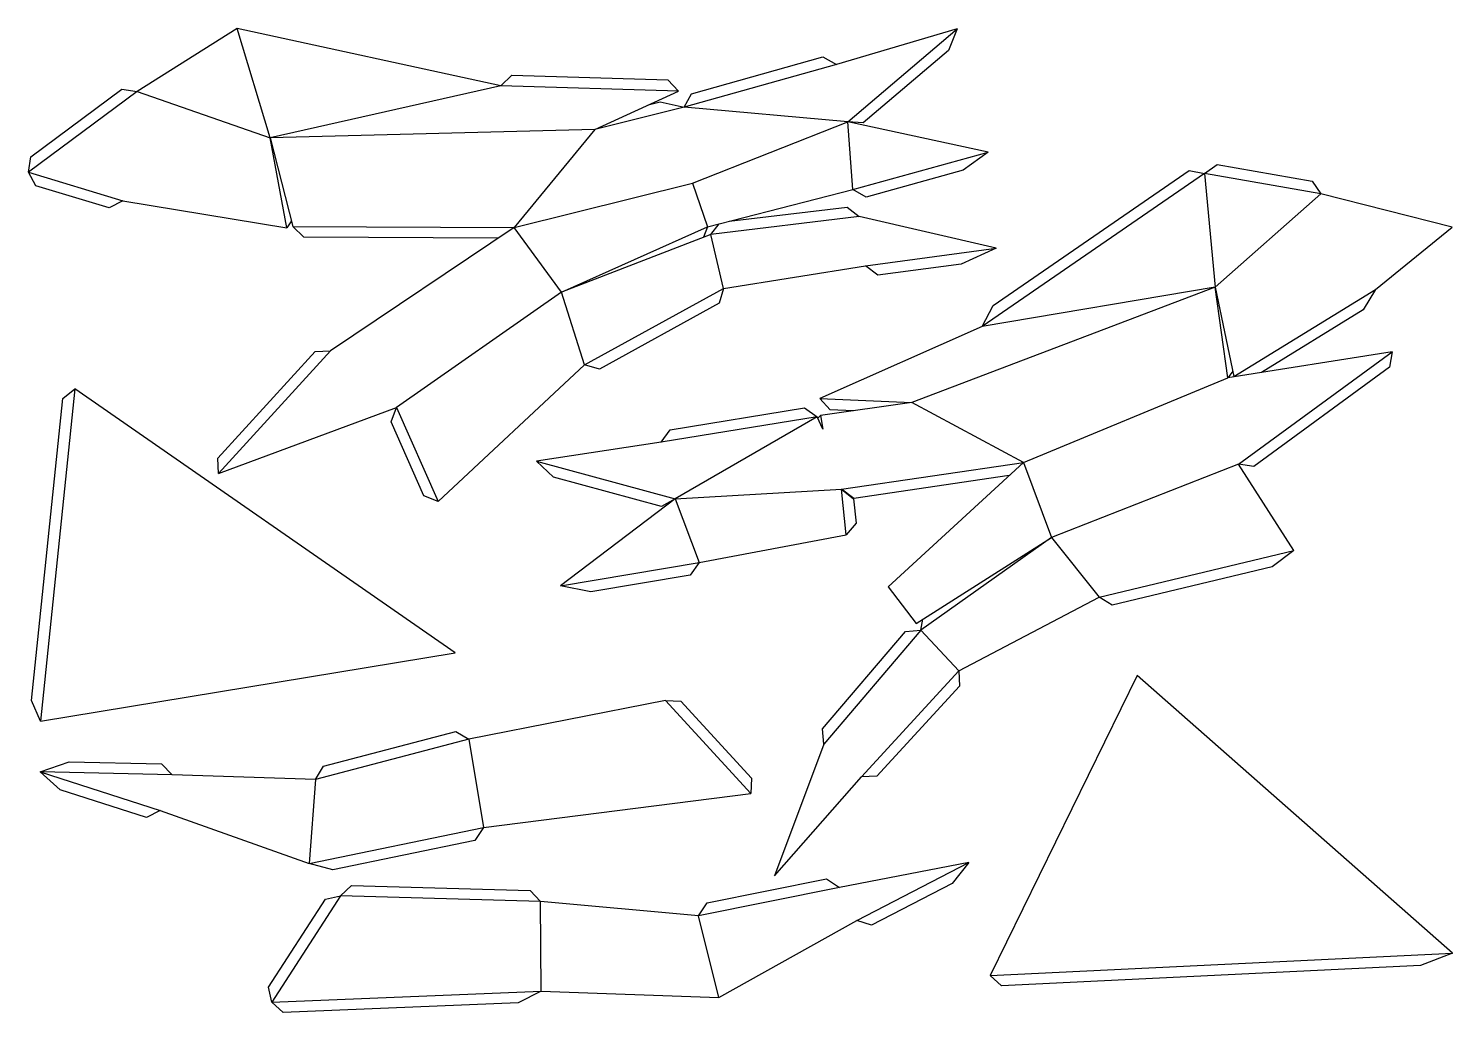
# Model space of a CAD drawing. Extents: x 1364 to 2018, y 16 to 468.
import ezdxf

# ---------------------------------------------------------------- set-up
doc = ezdxf.new("R2010")
doc.units = 0

msp = doc.modelspace()

# ---------------------------------------------------------------- linework, layer by layer
at = {"layer": 'CutLine', "color": 8, "linetype": 'CONTINUOUS'}
for p, q in [((1459.796471, 467.559315), (1413.827688, 438.621181)), ((1580.83644, 441.210808), (1459.796471, 467.559315)), ((1790.616252, 467.393172), (1735.061676, 451.072649)), ((1790.616252, 467.393172), (1786.583486, 457.424277)), ((1668.57673, 437.579258), (1728.89526, 454.533186)), ((1728.89526, 454.533186), (1735.061676, 451.072649)), ((1786.583486, 457.424277), (1747.316154, 424.161364)), ((1580.83644, 441.210808), (1585.980567, 446.062402)), ((1585.980567, 446.062402), (1657.654072, 443.964818)), ((1364.919509, 408.549063), (1406.832799, 439.656327)), ((1406.832799, 439.656327), (1413.827688, 438.621181)), ((1624.08554, 421.11753), (1662.505665, 438.820691)), ((1657.654072, 443.964818), (1662.505665, 438.820691)), ((1648.649432, 432.436039), (1654.136399, 433.812816)), ((1654.136399, 433.812816), (1665.116193, 431.412842)), ((1665.116193, 431.412842), (1668.57673, 437.579258)), ((1747.316154, 424.161364), (1740.269193, 424.744747)), ((1804.763293, 410.808268), (1740.269193, 424.744747)), ((1474.987479, 417.344201), (1485.413267, 376.681297)), ((1363.884363, 401.554174), (1364.919509, 408.549063)), ((1804.763293, 410.808268), (1793.339848, 402.448227)), ((1367.224379, 395.321655), (1363.884363, 401.554174)), ((1793.339848, 402.448227), (1748.705724, 390.058449)), ((1807.136647, 340.276904), (1897.203793, 402.271076)), ((1897.203793, 402.271076), (1904.157354, 400.987336)), ((1904.157354, 400.987336), (1909.944807, 405.050019)), ((1909.944807, 405.050019), (1953.59954, 397.406022)), ((1400.995125, 385.117257), (1367.224379, 395.321655)), ((1675.892356, 376.493617), (1742.550537, 393.538919)), ((1748.705724, 390.058449), (1742.550537, 393.538919)), ((1953.59954, 397.406022), (1957.662222, 391.618569)), ((1407.227644, 388.457274), (1400.995125, 385.117257)), ((1407.227644, 388.457274), (1482.615166, 376.064821)), ((2017.924647, 376.232246), (1957.662222, 391.618569)), ((1685.741948, 379.012276), (1740.040987, 385.509124)), ((1740.040987, 385.509124), (1745.599587, 381.138544)), ((1808.50401, 366.588937), (1745.599587, 381.138544)), ((1484.768818, 379.194791), (1482.615166, 376.064821)), ((1490.390547, 371.658679), (1485.413267, 376.681297)), ((1586.970162, 376.220859), (1502.719248, 319.512848)), ((1677.320427, 372.968984), (1608.730919, 346.461901)), ((1675.892356, 376.493617), (1674.065305, 371.71101)), ((1677.320427, 372.968984), (1681.148563, 377.837692)), ((1982.772411, 347.69299), (2017.924647, 376.232246)), ((1579.591304, 371.254262), (1490.390547, 371.658679)), ((1808.50401, 366.588937), (1792.427888, 359.381574)), ((1683.244103, 348.168671), (1748.443238, 358.5104)), ((1754.065141, 354.221553), (1748.443238, 358.5104)), ((1792.427888, 359.381574), (1754.065141, 354.221553)), ((1683.244103, 348.168671), (1681.270181, 341.378705)), ((1909.119771, 348.759961), (1917.697048, 307.667392)), ((1982.772411, 347.69299), (1977.115756, 338.343715)), ((1681.270181, 341.378705), (1626.206864, 311.119609)), ((1802.118116, 330.752646), (1807.136647, 340.276904)), ((1977.115756, 338.343715), (1930.410915, 309.617188)), ((1802.118116, 330.752646), (1727.440302, 297.604508)), ((1450.83127, 270.212785), (1495.655132, 319.199385)), ((1495.655132, 319.199385), (1502.719248, 319.512848)), ((1990.348803, 319.026937), (1914.873944, 307.178013)), ((1990.348803, 319.026937), (1989.261228, 312.040008)), ((1552.112631, 250.336876), (1619.416898, 313.093531)), ((1626.206864, 311.119609), (1619.416898, 313.093531)), ((1917.166861, 310.207446), (1914.873944, 307.178013)), ((1917.81385, 307.639554), (1917.697048, 307.667392)), ((1989.261228, 312.040008), (1926.832474, 266.428624)), ((1379.66312, 297.608719), (1385.150402, 302.06851)), ((1559.853886, 180.764182), (1385.150402, 302.06851)), ((1365.341692, 158.963947), (1379.66312, 297.608719)), ((1732.219267, 292.392839), (1727.440302, 297.604508)), ((1769.703258, 295.774061), (1727.83039, 289.759834)), ((1451.144733, 263.148668), (1533.0318, 293.456648)), ((1530.482757, 286.861015), (1533.0318, 293.456648)), ((1658.653312, 283.267347), (1720.486162, 293.389568)), ((1720.486162, 293.389568), (1726.228246, 289.263011)), ((1728.868657, 283.579957), (1726.228246, 289.263011)), ((1726.532848, 288.607404), (1727.83039, 289.759834)), ((1742.931857, 291.928867), (1732.219267, 292.392839)), ((1545.516998, 252.885919), (1530.482757, 286.861015)), ((1654.526755, 277.525263), (1658.653312, 283.267347)), ((1654.526755, 277.525263), (1597.279295, 268.842018)), ((1451.144733, 263.148668), (1450.83127, 270.212785)), ((1605.146783, 261.510941), (1597.279295, 268.842018)), ((1821.059542, 268.282345), (1758.808176, 211.094615)), ((1814.509323, 262.264932), (1743.102062, 251.760246)), ((1926.832474, 266.428624), (1919.845545, 267.516199)), ((1945.245383, 227.789116), (1919.845545, 267.516199)), ((1654.791706, 247.956373), (1605.146783, 261.510941)), ((1743.102062, 251.760246), (1737.427587, 255.979291)), ((1737.427587, 255.979291), (1742.921035, 251.527097)), ((1552.112631, 250.336876), (1545.516998, 252.885919)), ((1660.932102, 251.462873), (1608.367817, 211.579162)), ((1660.932102, 251.462873), (1654.791706, 247.956373)), ((1742.921035, 251.527097), (1744.083495, 240.423747)), ((1744.083495, 240.423747), (1739.631302, 234.930299)), ((1672.050756, 222.215929), (1739.631302, 234.930299)), ((1771.734064, 194.336398), (1833.842165, 233.703007)), ((1945.245383, 227.789116), (1935.353778, 220.279326)), ((1667.942798, 216.460524), (1622.253902, 208.829247)), ((1672.050756, 222.215929), (1667.942798, 216.460524)), ((1935.353778, 220.279326), (1861.778739, 202.662435)), ((1622.253902, 208.829247), (1608.367817, 211.579162)), ((1758.808176, 211.094615), (1771.734064, 194.336398)), ((1791.252725, 172.537106), (1855.751892, 206.360692)), ((1861.778739, 202.662435), (1855.751892, 206.360692)), ((1728.749444, 145.825025), (1766.805761, 190.604249)), ((1766.805761, 190.604249), (1773.853655, 191.176254)), ((1773.853655, 191.176254), (1774.713617, 196.224959)), ((1369.388316, 149.47682), (1559.853886, 180.764182)), ((1791.252725, 172.537106), (1791.554981, 165.472502)), ((1873.217185, 170.371281), (1805.702512, 32.623554)), ((2018.142491, 42.88525), (1873.217185, 170.371281)), ((1791.554981, 165.472502), (1753.676202, 124.2076)), ((1369.388316, 149.47682), (1365.341692, 158.963947)), ((1656.548918, 158.948148), (1566.274319, 141.094327)), ((1656.548918, 158.948148), (1663.613211, 158.63868)), ((1663.613211, 158.63868), (1696.06194, 123.216718)), ((1499.393389, 128.732255), (1560.169934, 144.663148)), ((1560.169934, 144.663148), (1566.274319, 141.094327)), ((1729.321449, 138.777131), (1728.749444, 145.825025)), ((1729.321449, 138.777131), (1706.69573, 78.306193)), ((1369.256842, 126.071559), (1382.609109, 130.772873)), ((1378.477037, 117.865223), (1369.256842, 126.071559)), ((1382.609109, 130.772873), (1424.956752, 129.821567)), ((1424.956752, 129.821567), (1429.843198, 124.710536)), ((1495.824567, 122.62787), (1429.843198, 124.710536)), ((1495.824567, 122.62787), (1499.393389, 128.732255)), ((1418.107562, 105.160915), (1378.477037, 117.865223)), ((1696.06194, 123.216718), (1695.752472, 116.152426)), ((1706.69573, 78.306193), (1746.611597, 123.905344)), ((1753.676202, 124.2076), (1746.611597, 123.905344)), ((1572.869209, 100.512046), (1695.752472, 116.152426)), ((1424.395231, 108.395914), (1418.107562, 105.160915)), ((1424.395231, 108.395914), (1492.84432, 84.031992)), ((1572.869209, 100.512046), (1568.980496, 94.606293)), ((1568.980496, 94.606293), (1503.71153, 81.165024)), ((1503.71153, 81.165024), (1492.84432, 84.031992)), ((1795.955832, 84.510707), (1736.440726, 73.086558)), ((1795.955832, 84.510707), (1788.229801, 74.884472)), ((1507.198558, 69.120965), (1512.336901, 73.978684)), ((1512.336901, 73.978684), (1594.327759, 71.676913)), ((1675.640325, 65.941806), (1730.551972, 77.000964)), ((1730.551972, 77.000964), (1736.440726, 73.086558)), ((1788.229801, 74.884472), (1751.265959, 55.762434)), ((1474.182496, 27.31243), (1500.284262, 67.640252)), ((1500.284262, 67.640252), (1507.198558, 69.120965)), ((1594.327759, 71.676913), (1599.185478, 66.53857)), ((1671.725919, 60.053052), (1599.185478, 66.53857)), ((1671.725919, 60.053052), (1675.640325, 65.941806)), ((1681.087306, 22.49126), (1744.527628, 57.906004)), ((1751.265959, 55.762434), (1744.527628, 57.906004)), ((2018.142491, 42.88525), (2003.496789, 37.171975)), ((2003.496789, 37.171975), (1810.937927, 27.870616)), ((1475.66321, 20.398134), (1474.182496, 27.31243)), ((1810.937927, 27.870616), (1805.702512, 32.623554)), ((1480.86198, 15.605141), (1475.66321, 20.398134)), ((1588.918749, 19.993454), (1480.86198, 15.605141)), ((1599.43579, 25.424685), (1588.918749, 19.993454)), ((1599.43579, 25.424685), (1681.087306, 22.49126))]:
    msp.add_line(p, q, dxfattribs=at)
at = {"layer": 'MountainLine', "color": 5, "linetype": 'CONTINUOUS'}
for p, q in [((1413.827688, 438.621181), (1363.884363, 401.554174)), ((1580.83644, 441.210808), (1474.987479, 417.344201)), ((1957.662222, 391.618569), (1904.157354, 400.987336)), ((1683.244103, 348.168671), (1677.320427, 372.968984)), ((1909.119771, 348.759961), (1802.118116, 330.752646)), ((1385.150402, 302.06851), (1369.388316, 149.47682)), ((1727.83039, 289.759834), (1728.868657, 283.579957)), ((1773.853655, 191.176254), (1791.252725, 172.537106)), ((1695.752472, 116.152426), (1656.548918, 158.948148)), ((1566.274319, 141.094327), (1572.869209, 100.512046)), ((1495.824567, 122.62787), (1492.84432, 84.031992)), ((1507.198558, 69.120965), (1475.66321, 20.398134)), ((1599.43579, 25.424685), (1599.185478, 66.53857)), ((1681.087306, 22.49126), (1671.725919, 60.053052))]:
    msp.add_line(p, q, dxfattribs=at)
at = {"layer": 'ValleyLine', "color": 1, "linetype": 'CONTINUOUS'}
for p, q in [((1474.987479, 417.344201), (1459.796471, 467.559315)), ((1740.269193, 424.744747), (1790.616252, 467.393172)), ((1735.061676, 451.072649), (1665.116193, 431.412842)), ((1413.827688, 438.621181), (1474.987479, 417.344201)), ((1662.505665, 438.820691), (1580.83644, 441.210808)), ((1665.116193, 431.412842), (1624.08554, 421.11753)), ((1740.269193, 424.744747), (1665.116193, 431.412842)), ((1624.08554, 421.11753), (1474.987479, 417.344201)), ((1624.08554, 421.11753), (1586.970162, 376.220859)), ((1669.030185, 396.514247), (1740.269193, 424.744747)), ((1742.550537, 393.538919), (1740.269193, 424.744747)), ((1482.615166, 376.064821), (1474.987479, 417.344201)), ((1742.550537, 393.538919), (1804.763293, 410.808268)), ((1363.884363, 401.554174), (1407.227644, 388.457274)), ((1904.157354, 400.987336), (1802.118116, 330.752646)), ((1904.157354, 400.987336), (1909.119771, 348.759961)), ((1586.970162, 376.220859), (1669.030185, 396.514247)), ((1669.030185, 396.514247), (1675.892356, 376.493617)), ((1909.119771, 348.759961), (1957.662222, 391.618569)), ((1745.599587, 381.138544), (1677.320427, 372.968984)), ((1485.413267, 376.681297), (1586.970162, 376.220859)), ((1608.730919, 346.461901), (1586.970162, 376.220859)), ((1608.730919, 346.461901), (1675.892356, 376.493617)), ((1748.443238, 358.5104), (1808.50401, 366.588937)), ((1619.416898, 313.093531), (1683.244103, 348.168671)), ((1909.119771, 348.759961), (1769.703258, 295.774061)), ((1914.873944, 307.178013), (1909.119771, 348.759961)), ((1917.697048, 307.667392), (1982.772411, 347.69299)), ((1608.730919, 346.461901), (1533.0318, 293.456648)), ((1619.416898, 313.093531), (1608.730919, 346.461901)), ((1502.719248, 319.512848), (1451.144733, 263.148668)), ((1919.845545, 267.516199), (1990.348803, 319.026937)), ((1821.059542, 268.282345), (1914.873944, 307.178013)), ((1727.440302, 297.604508), (1769.703258, 295.774061)), ((1821.059542, 268.282345), (1769.703258, 295.774061)), ((1533.0318, 293.456648), (1552.112631, 250.336876)), ((1726.228246, 289.263011), (1654.526755, 277.525263)), ((1726.228246, 289.263011), (1660.932102, 251.462873)), ((1597.279295, 268.842018), (1660.932102, 251.462873)), ((1737.427587, 255.979291), (1821.059542, 268.282345)), ((1821.059542, 268.282345), (1833.842165, 233.703007)), ((1919.845545, 267.516199), (1833.842165, 233.703007)), ((1660.932102, 251.462873), (1737.427587, 255.979291)), ((1739.631302, 234.930299), (1737.427587, 255.979291)), ((1660.932102, 251.462873), (1672.050756, 222.215929)), ((1833.842165, 233.703007), (1773.853655, 191.176254)), ((1833.842165, 233.703007), (1855.751892, 206.360692)), ((1855.751892, 206.360692), (1945.245383, 227.789116)), ((1608.367817, 211.579162), (1672.050756, 222.215929)), ((1773.853655, 191.176254), (1729.321449, 138.777131)), ((1746.611597, 123.905344), (1791.252725, 172.537106)), ((1566.274319, 141.094327), (1495.824567, 122.62787)), ((1429.843198, 124.710536), (1369.256842, 126.071559)), ((1369.256842, 126.071559), (1424.395231, 108.395914)), ((1492.84432, 84.031992), (1572.869209, 100.512046)), ((1744.527628, 57.906004), (1795.955832, 84.510707)), ((1736.440726, 73.086558), (1671.725919, 60.053052)), ((1599.185478, 66.53857), (1507.198558, 69.120965)), ((1805.702512, 32.623554), (2018.142491, 42.88525)), ((1475.66321, 20.398134), (1599.43579, 25.424685))]:
    msp.add_line(p, q, dxfattribs=at)

doc.saveas('drawing.dxf')
